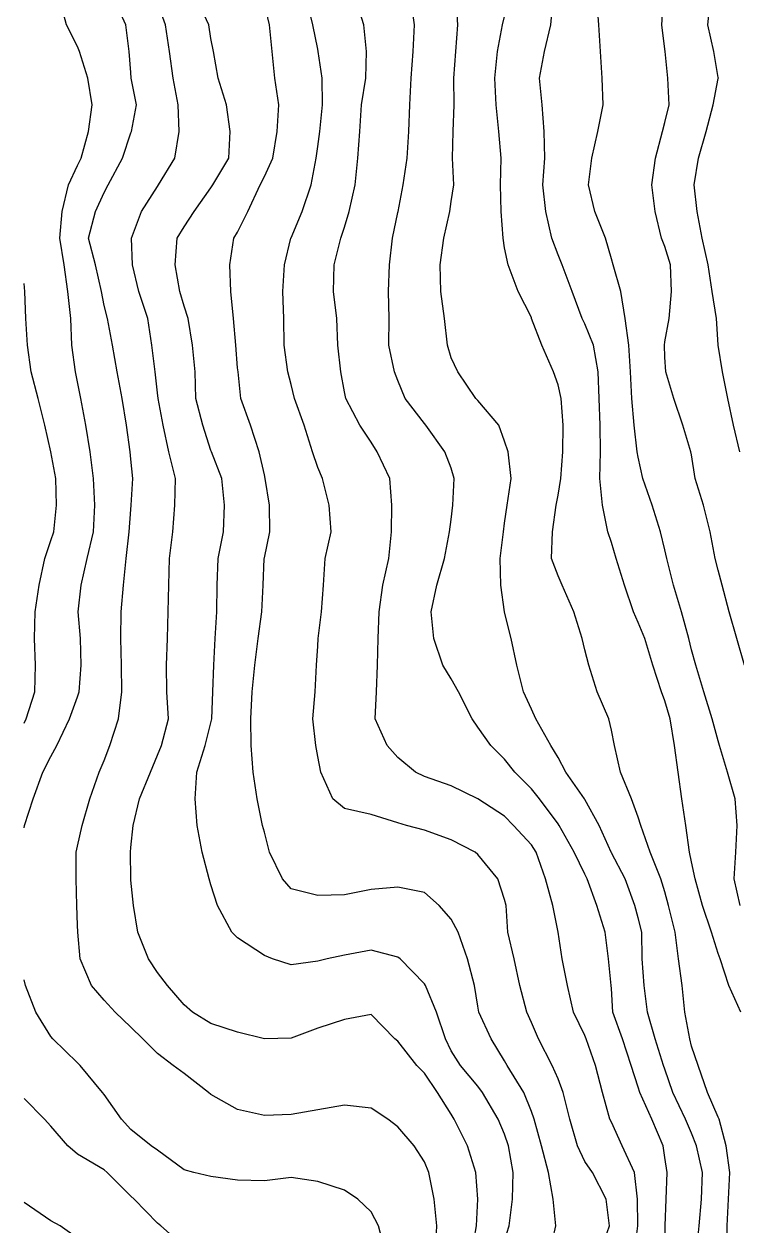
# Model space of a CAD drawing. Header units: metres. Extents: x 424700 to 426700, y 8434700 to 8436900.
# Drawn here: x 424700 to 425234, y 8435260 to 8436161 of the extents above; entities that cross this region are included whole.
import ezdxf

# ---------------------------------------------------------------- set-up
doc = ezdxf.new("R2010")
doc.units = ezdxf.units.M
doc.layers.add('CURVAS_100M', color=32, linetype='Continuous')
doc.layers.add('CURVAS_20M', color=8, linetype='Continuous')

msp = doc.modelspace()

# ---------------------------------------------------------------- linework, layer by layer
at = {"layer": 'CURVAS_100M'}
for points, elevation in [([(425060, 8435248.86), (425063.42, 8435260), (425065.93, 8435280), (425066.41, 8435300), (425062.88, 8435320), (425060, 8435328.55), (425055.03, 8435340), (425043.45, 8435360), (425040, 8435364.5), (425026.8, 8435380), (425020, 8435391.13), (425015.75, 8435400), (425009.01, 8435420), (425000.63, 8435440), (425000, 8435441.21), (424981.71, 8435460), (424980, 8435461.22), (424960, 8435466.63), (424940, 8435462.73), (424927.08, 8435460), (424920, 8435458.35), (424900, 8435455.6), (424886.06, 8435460), (424880, 8435462.46), (424860, 8435475.85), (424855.73, 8435480), (424844.88, 8435500), (424840, 8435515.41), (424838.56, 8435520), (424833.47, 8435540), (424829.66, 8435560), (424828.27, 8435580), (424829.39, 8435600), (424835.68, 8435620), (424840, 8435636.81), (424840.74, 8435640), (424841.3, 8435660), (424842.18, 8435680), (424843.24, 8435700), (424844.36, 8435720), (424844.7, 8435740), (424845.28, 8435760), (424849.52, 8435780), (424850.15, 8435800), (424848.2, 8435820), (424840.37, 8435840), (424840, 8435841.05), (424833.87, 8435860), (424828.7, 8435880), (424828.14, 8435900), (424826.26, 8435920), (424822.95, 8435940), (424820, 8435949.24), (424816.68, 8435960), (424813.12, 8435980), (424814.63, 8436000), (424820, 8436008.53), (424827.53, 8436020), (424840, 8436037.87), (424841.41, 8436040), (424853.31, 8436060), (424854.27, 8436080), (424851.57, 8436100), (424845.45, 8436120), (424842.01, 8436140), (424840, 8436149.75), (424838.5, 8436160), (424829.21, 8436180)], 3600), ([(425203.76, 8435240), (425205.66, 8435260), (425207.37, 8435280), (425208.24, 8435300), (425203.77, 8435320), (425200, 8435329.49), (425195.55, 8435340), (425186, 8435360), (425180, 8435377.38), (425179.02, 8435380), (425172.81, 8435400), (425166.9, 8435420), (425164.46, 8435440), (425163.04, 8435460), (425162.65, 8435480), (425160, 8435490.7), (425157.54, 8435500), (425150.28, 8435520), (425140, 8435539.5), (425139.74, 8435540), (425130.79, 8435560), (425120, 8435579.47), (425119.68, 8435580), (425105.79, 8435600), (425100, 8435610.81), (425094.56, 8435620), (425083.32, 8435640), (425080, 8435647.22), (425074.23, 8435660), (425069.12, 8435680), (425064.87, 8435700), (425060, 8435719.72), (425059.92, 8435720), (425057.18, 8435740), (425056.53, 8435760), (425059.07, 8435780), (425060, 8435786.63), (425061.78, 8435800), (425064.85, 8435820), (425062.55, 8435840), (425060, 8435848.05), (425055.61, 8435860), (425040, 8435878.5), (425038.47, 8435880), (425024.86, 8435900), (425020, 8435910.42), (425017.26, 8435920), (425014.83, 8435940), (425012.19, 8435960), (425011.64, 8435980), (425014.48, 8436000), (425018.82, 8436020), (425020, 8436027.45), (425021.84, 8436040), (425020.98, 8436060), (425021.5, 8436080), (425022.12, 8436100), (425022, 8436120), (425023.34, 8436140), (425024.96, 8436160), (425023.58, 8436180)], 3500), ([(425236.2, 8435840), (425231.33, 8435860), (425227.1, 8435880), (425223.15, 8435900), (425220, 8435920), (425220, 8435920.04), (425218.68, 8435940), (425215.52, 8435960), (425212.46, 8435980), (425208.04, 8436000), (425204.23, 8436020), (425201.98, 8436040), (425205.14, 8436060), (425211.01, 8436080), (425216.12, 8436100), (425220, 8436119.71), (425220.07, 8436120), (425220, 8436120.39), (425216.71, 8436140), (425212.24, 8436160), (425214.22, 8436180)], 3400), ([(424740, 8435250.66), (424727.03, 8435260), (424720, 8435263.82), (424700, 8435277.41)], 3700)]:
    msp.add_lwpolyline(points, dxfattribs=dict(at, elevation=elevation))
at = {"layer": 'CURVAS_20M'}
for points, elevation in [([(424700, 8435558.13), (424700.42, 8435560), (424706.77, 8435580), (424714.08, 8435600), (424720, 8435611.74), (424724.48, 8435620), (424733.96, 8435640), (424740, 8435656.32), (424741.29, 8435660), (424742.74, 8435680), (424742.25, 8435700), (424740.45, 8435720), (424742.84, 8435740), (424747.2, 8435760), (424752.14, 8435780), (424753.13, 8435800), (424751.96, 8435820), (424749.65, 8435840), (424746.4, 8435860), (424742.44, 8435880), (424740, 8435892.51), (424738.45, 8435900), (424735.78, 8435920), (424735.04, 8435940), (424732.76, 8435960), (424729.93, 8435980), (424726.75, 8436000), (424728.64, 8436020), (424733.31, 8436040), (424740, 8436054.62), (424742.74, 8436060), (424748.4, 8436080), (424751.12, 8436100), (424747.67, 8436120), (424741.52, 8436140), (424740, 8436143.83), (424731.81, 8436160), (424726.5, 8436180)], 3660), ([(425008.08, 8435240), (425009.23, 8435260), (425007.2, 8435280), (425003.14, 8435300), (425000, 8435307.81), (424992.26, 8435320), (424980, 8435334.27), (424972.47, 8435340), (424960, 8435348.21), (424940, 8435350.42), (424920, 8435346.91), (424900, 8435343.35), (424880, 8435342.66), (424860, 8435347.02), (424840, 8435358.29), (424838.2, 8435360), (424820, 8435374), (424811.67, 8435380), (424800, 8435389.16), (424788.98, 8435400), (424780, 8435408.82), (424768.19, 8435420), (424760, 8435428.96), (424750.47, 8435440), (424742.03, 8435460), (424740.18, 8435480), (424740, 8435485.17), (424739.44, 8435500), (424738.99, 8435520), (424738.94, 8435540), (424740, 8435544.5), (424743.64, 8435560), (424749.28, 8435580), (424756.35, 8435600), (424760, 8435608.76), (424764.3, 8435620), (424770.7, 8435640), (424773.16, 8435660), (424773.08, 8435680), (424772.61, 8435700), (424772.76, 8435720), (424774.52, 8435740), (424776.56, 8435760), (424778.74, 8435780), (424780, 8435796.82), (424780.29, 8435800), (424781.51, 8435820), (424780, 8435834.46), (424779.44, 8435840), (424776.78, 8435860), (424773.42, 8435880), (424769.7, 8435900), (424766.17, 8435920), (424762.46, 8435940), (424760, 8435949.68), (424757.9, 8435960), (424753.49, 8435980), (424748.28, 8436000), (424753.6, 8436020), (424760, 8436034.41), (424762.92, 8436040), (424773.64, 8436060), (424780, 8436079.04), (424780.4, 8436080), (424784.23, 8436100), (424780.3, 8436120), (424780, 8436124.18), (424778.77, 8436140), (424776.24, 8436160), (424767.2, 8436180)], 3640), ([(425035.44, 8435240), (425038.96, 8435260), (425039.91, 8435280), (425038.53, 8435300), (425032.2, 8435320), (425022.15, 8435340), (425020, 8435343.6), (425009.65, 8435360), (425000, 8435374.24), (424994.27, 8435380), (424980, 8435398.43), (424977.79, 8435400), (424960, 8435418.21), (424940, 8435414.68), (424920, 8435408), (424900, 8435400.59), (424880, 8435400.06), (424860, 8435405.11), (424840, 8435411.7), (424826.08, 8435420), (424820, 8435425.53), (424807.54, 8435440), (424800, 8435449.92), (424793.16, 8435460), (424785.18, 8435480), (424781.91, 8435500), (424780, 8435519.1), (424779.94, 8435520), (424779.69, 8435540), (424780, 8435543.37), (424781.66, 8435560), (424786.49, 8435580), (424794.83, 8435600), (424800, 8435612.69), (424802.85, 8435620), (424808.29, 8435640), (424806.85, 8435660), (424806.82, 8435680), (424807.33, 8435700), (424808.04, 8435720), (424808.42, 8435740), (424808.99, 8435760), (424811.48, 8435780), (424813.06, 8435800), (424813.41, 8435820), (424808.46, 8435840), (424804.28, 8435860), (424800.44, 8435880), (424800, 8435884.28), (424798.33, 8435900), (424795.74, 8435920), (424792.83, 8435940), (424785.89, 8435960), (424781.25, 8435980), (424780.46, 8436000), (424787.93, 8436020), (424800, 8436038.9), (424800.76, 8436040), (424812.83, 8436060), (424816.08, 8436080), (424815.55, 8436100), (424811.68, 8436120), (424809.02, 8436140), (424805.96, 8436160), (424800, 8436176.37)], 3620), ([(425131.61, 8435240), (425138.41, 8435260), (425136.15, 8435280), (425125.83, 8435300), (425120, 8435308.06), (425114.52, 8435320), (425108.7, 8435340), (425103.77, 8435360), (425100, 8435370.02), (425095.5, 8435380), (425085.44, 8435400), (425080, 8435412.24), (425076.55, 8435420), (425071.42, 8435440), (425067.09, 8435460), (425062.26, 8435480), (425061.01, 8435500), (425060, 8435504.57), (425054.91, 8435520), (425040, 8435538.24), (425037.93, 8435540), (425020, 8435549.25), (425000, 8435556.53), (424986.42, 8435560), (424980, 8435561.93), (424960, 8435568.22), (424940, 8435572.6), (424931.4, 8435580), (424922.24, 8435600), (424920, 8435611.68), (424918.47, 8435620), (424916.26, 8435640), (424918.08, 8435660), (424919.18, 8435680), (424920, 8435694.23), (424920.3, 8435700), (424922.84, 8435720), (424924.2, 8435740), (424925.49, 8435760), (424930.03, 8435780), (424928.61, 8435800), (424923.45, 8435820), (424920, 8435828.23), (424916.08, 8435840), (424909.75, 8435860), (424902.58, 8435880), (424900, 8435890.51), (424897.5, 8435900), (424894.75, 8435920), (424894.69, 8435940), (424893.78, 8435960), (424895.09, 8435980), (424899.91, 8436000), (424900, 8436000.21), (424908.22, 8436020), (424915.16, 8436040), (424918.73, 8436060), (424920, 8436068.72), (424921.61, 8436080), (424923.58, 8436100), (424923.31, 8436120), (424920.35, 8436140), (424920, 8436141.59), (424916.23, 8436160), (424911.47, 8436180)], 3560), ([(425157.16, 8435240), (425159.76, 8435260), (425159.53, 8435280), (425157.14, 8435300), (425148.06, 8435320), (425140, 8435337.57), (425138.9, 8435340), (425133.33, 8435360), (425127.96, 8435380), (425121.04, 8435400), (425120, 8435402.47), (425111.49, 8435420), (425107.04, 8435440), (425103.01, 8435460), (425100, 8435479.92), (425099.99, 8435480), (425096.05, 8435500), (425090.62, 8435520), (425083.56, 8435540), (425080, 8435545.37), (425066.73, 8435560), (425060, 8435566.86), (425040, 8435579.99), (425039.99, 8435580), (425020, 8435589.77), (425000, 8435596.75), (424993.33, 8435600), (424980, 8435611.01), (424971.89, 8435620), (424962.9, 8435640), (424963.94, 8435660), (424964.7, 8435680), (424965.36, 8435700), (424966.04, 8435720), (424968.84, 8435740), (424973.24, 8435760), (424975.31, 8435780), (424975.52, 8435800), (424973.87, 8435820), (424964.46, 8435840), (424960, 8435847.27), (424951.58, 8435860), (424940.92, 8435880), (424940, 8435885.04), (424937.36, 8435900), (424935.1, 8435920), (424934.37, 8435940), (424931.84, 8435960), (424932.22, 8435980), (424937.34, 8436000), (424940, 8436008.31), (424943.48, 8436020), (424948.03, 8436040), (424950.14, 8436060), (424951.48, 8436080), (424952.85, 8436100), (424956.01, 8436120), (424956.49, 8436140), (424954.61, 8436160), (424948.29, 8436180)], 3540), ([(425180.34, 8435240), (425180.25, 8435260), (425181.08, 8435280), (425181.79, 8435300), (425180, 8435311.22), (425178.65, 8435320), (425170.26, 8435340), (425161.35, 8435360), (425160, 8435363.97), (425154.65, 8435380), (425148.28, 8435400), (425141.09, 8435420), (425140, 8435437.78), (425139.83, 8435440), (425137.84, 8435460), (425135.25, 8435480), (425129.1, 8435500), (425121.7, 8435520), (425120, 8435523.41), (425112.17, 8435540), (425100.77, 8435560), (425100, 8435561.18), (425086.07, 8435580), (425080, 8435587.32), (425067.56, 8435600), (425060, 8435609.54), (425049.54, 8435620), (425040, 8435633.73), (425035.72, 8435640), (425025.39, 8435660), (425020, 8435669.76), (425013.75, 8435680), (425006.85, 8435700), (425004.92, 8435720), (425009.28, 8435740), (425015, 8435760), (425018.76, 8435780), (425020, 8435789.33), (425021.25, 8435800), (425022.3, 8435820), (425020, 8435827.61), (425015.18, 8435840), (425000.95, 8435860), (425000, 8435861.1), (424985.41, 8435880), (424980, 8435893.37), (424977.39, 8435900), (424973.28, 8435920), (424973.46, 8435940), (424973.09, 8435960), (424973.7, 8435980), (424976.08, 8436000), (424980, 8436019.37), (424980.13, 8436020), (424983.97, 8436040), (424986.85, 8436060), (424988.13, 8436080), (424989.03, 8436100), (424989.94, 8436120), (424991.36, 8436140), (424992.47, 8436160), (424989.65, 8436180)], 3520), ([(425236.78, 8435420), (425227.95, 8435440), (425221.36, 8435460), (425220, 8435464.04), (425215.02, 8435480), (425208.12, 8435500), (425202.77, 8435520), (425200, 8435532.81), (425198.39, 8435540), (425195.69, 8435560), (425192.63, 8435580), (425189.92, 8435600), (425187.21, 8435620), (425183.97, 8435640), (425180, 8435653.4), (425177.41, 8435660), (425171, 8435680), (425165.05, 8435700), (425160, 8435712.03), (425156.48, 8435720), (425149.78, 8435740), (425143.57, 8435760), (425140, 8435772), (425137.39, 8435780), (425133.18, 8435800), (425131.18, 8435820), (425131.74, 8435840), (425131.59, 8435860), (425130.75, 8435880), (425130.15, 8435900), (425126.54, 8435920), (425120, 8435935.99), (425118.02, 8435940), (425110.61, 8435960), (425103.15, 8435980), (425100, 8435987.62), (425095.43, 8436000), (425090.96, 8436020), (425088.67, 8436040), (425090.2, 8436060), (425089.64, 8436080), (425087.99, 8436100), (425086.09, 8436120), (425089.93, 8436140), (425094.51, 8436160), (425096.22, 8436180)], 3460), ([(425236.36, 8435500), (425232.02, 8435520), (425233.16, 8435540), (425234.07, 8435560), (425232.73, 8435580), (425226.94, 8435600), (425221.03, 8435620), (425220, 8435623.45), (425215.35, 8435640), (425209.12, 8435660), (425203.3, 8435680), (425200, 8435691.64), (425197.93, 8435700), (425192.45, 8435720), (425186.53, 8435740), (425181.44, 8435760), (425180, 8435766.54), (425176.79, 8435780), (425170.51, 8435800), (425163.44, 8435820), (425160, 8435835.86), (425159.32, 8435840), (425156.95, 8435860), (425155.29, 8435880), (425154.27, 8435900), (425152.99, 8435920), (425150.18, 8435940), (425146.92, 8435960), (425141.34, 8435980), (425140, 8435984.54), (425135.52, 8436000), (425127.58, 8436020), (425122.87, 8436040), (425125.18, 8436060), (425129.73, 8436080), (425133.72, 8436100), (425132.97, 8436120), (425131.73, 8436140), (425130.43, 8436160), (425128.99, 8436180)], 3440), ([(425239.7, 8435680), (425233.82, 8435700), (425228.22, 8435720), (425222.99, 8435740), (425220, 8435751.23), (425217.69, 8435760), (425213.97, 8435780), (425209, 8435800), (425202.77, 8435820), (425200, 8435837.63), (425199.55, 8435840), (425193.48, 8435860), (425186.8, 8435880), (425180.74, 8435900), (425180, 8435910.92), (425179.63, 8435920), (425180, 8435922.35), (425183.21, 8435940), (425185.07, 8435960), (425184.11, 8435980), (425180, 8435993.85), (425177.55, 8436000), (425172.68, 8436020), (425170.19, 8436040), (425172.87, 8436060), (425178.21, 8436080), (425180, 8436086.76), (425183.13, 8436100), (425182.26, 8436120), (425180.18, 8436140), (425180, 8436141.69), (425177.63, 8436160), (425179.03, 8436180)], 3420), ([(425093.84, 8435240), (425098.27, 8435260), (425096.31, 8435280), (425092.83, 8435300), (425087.53, 8435320), (425081.98, 8435340), (425080, 8435345.72), (425074.32, 8435360), (425061.99, 8435380), (425060, 8435383.62), (425049.81, 8435400), (425040.77, 8435420), (425040, 8435424.51), (425037.35, 8435440), (425032.23, 8435460), (425025.05, 8435480), (425020, 8435489.86), (425010.97, 8435500), (425000, 8435509.69), (424980, 8435513.68), (424960, 8435512.09), (424940, 8435508.12), (424920, 8435507.47), (424900, 8435512.51), (424893.59, 8435520), (424883.85, 8435540), (424880, 8435554.97), (424878.69, 8435560), (424874.52, 8435580), (424871.71, 8435600), (424870.15, 8435620), (424869.83, 8435640), (424870.82, 8435660), (424872.91, 8435680), (424875.46, 8435700), (424878.15, 8435720), (424879.17, 8435740), (424879.91, 8435760), (424880, 8435760.44), (424884.05, 8435780), (424883.88, 8435800), (424880.71, 8435820), (424880, 8435822.85), (424876.06, 8435840), (424869.59, 8435860), (424862.45, 8435880), (424860.26, 8435900), (424860, 8435902.98), (424858.62, 8435920), (424856.98, 8435940), (424854.89, 8435960), (424854.25, 8435980), (424857.19, 8436000), (424860, 8436004.5), (424867.61, 8436020), (424876.97, 8436040), (424880, 8436046.34), (424886.43, 8436060), (424889.72, 8436080), (424890.74, 8436100), (424887.89, 8436120), (424885.91, 8436140), (424883.86, 8436160), (424880, 8436175.58)], 3580), ([(425226.64, 8435240), (425226.77, 8435260), (425227.78, 8435280), (425228.69, 8435300), (425226.01, 8435320), (425220.59, 8435340), (425220, 8435341.49), (425211.87, 8435360), (425205.06, 8435380), (425200, 8435394.62), (425198.74, 8435400), (425195.05, 8435420), (425192.93, 8435440), (425190.11, 8435460), (425187.75, 8435480), (425182.82, 8435500), (425180, 8435510.19), (425177.06, 8435520), (425169.02, 8435540), (425162.04, 8435560), (425160, 8435566.3), (425155.11, 8435580), (425146.84, 8435600), (425142.21, 8435620), (425140, 8435631.33), (425137.92, 8435640), (425129.17, 8435660), (425123.04, 8435680), (425120, 8435691.7), (425118.11, 8435700), (425111.88, 8435720), (425103.12, 8435740), (425100, 8435747), (425095, 8435760), (425095.86, 8435780), (425098.54, 8435800), (425100, 8435807.4), (425102.13, 8435820), (425103.66, 8435840), (425103.71, 8435860), (425102.25, 8435880), (425100, 8435890.19), (425096.67, 8435900), (425087.79, 8435920), (425080.18, 8435940), (425080, 8435940.56), (425070.24, 8435960), (425062.56, 8435980), (425060, 8435992.75), (425058.78, 8436000), (425057.41, 8436020), (425056.94, 8436040), (425057.32, 8436060), (425055.63, 8436080), (425053.74, 8436100), (425052.62, 8436120), (425054.61, 8436140), (425058.5, 8436160), (425060, 8436166.11)], 3480), ([(424700, 8435636.57), (424701.64, 8435640), (424707.96, 8435660), (424708.58, 8435680), (424707.79, 8435700), (424708.31, 8435720), (424711.32, 8435740), (424715.45, 8435760), (424720, 8435773.59), (424722.19, 8435780), (424724.39, 8435800), (424723.74, 8435820), (424720.01, 8435840), (424720, 8435840.08), (424715.46, 8435860), (424710.51, 8435880), (424705.38, 8435900), (424702.49, 8435920), (424701.44, 8435940), (424700.63, 8435960), (424700, 8435966.23)], 3680), ([(424970.8, 8435240), (424965.51, 8435260), (424960, 8435270.39), (424950.04, 8435280), (424940, 8435286.59), (424920, 8435293.28), (424900, 8435296.17), (424880, 8435293.6), (424860, 8435294.15), (424840, 8435297), (424827.12, 8435300), (424820, 8435302.01), (424800, 8435316.73), (424795.29, 8435320), (424780, 8435332.18), (424773.1, 8435340), (424760, 8435358.34), (424758.72, 8435360), (424742.13, 8435380), (424740, 8435382.02), (424721.61, 8435400), (424720, 8435401.82), (424708.77, 8435420), (424701.16, 8435440), (424700, 8435444.4)], 3660), ([(424820, 8435244.53), (424802.53, 8435260), (424800, 8435262.04), (424782.45, 8435280), (424780, 8435282.25), (424762.29, 8435300), (424760, 8435301.87), (424740, 8435313.76), (424732.83, 8435320), (424720, 8435334.62), (424715.33, 8435340), (424700, 8435355.35)], 3680)]:
    msp.add_lwpolyline(points, dxfattribs=dict(at, elevation=elevation))

doc.saveas('drawing.dxf')
